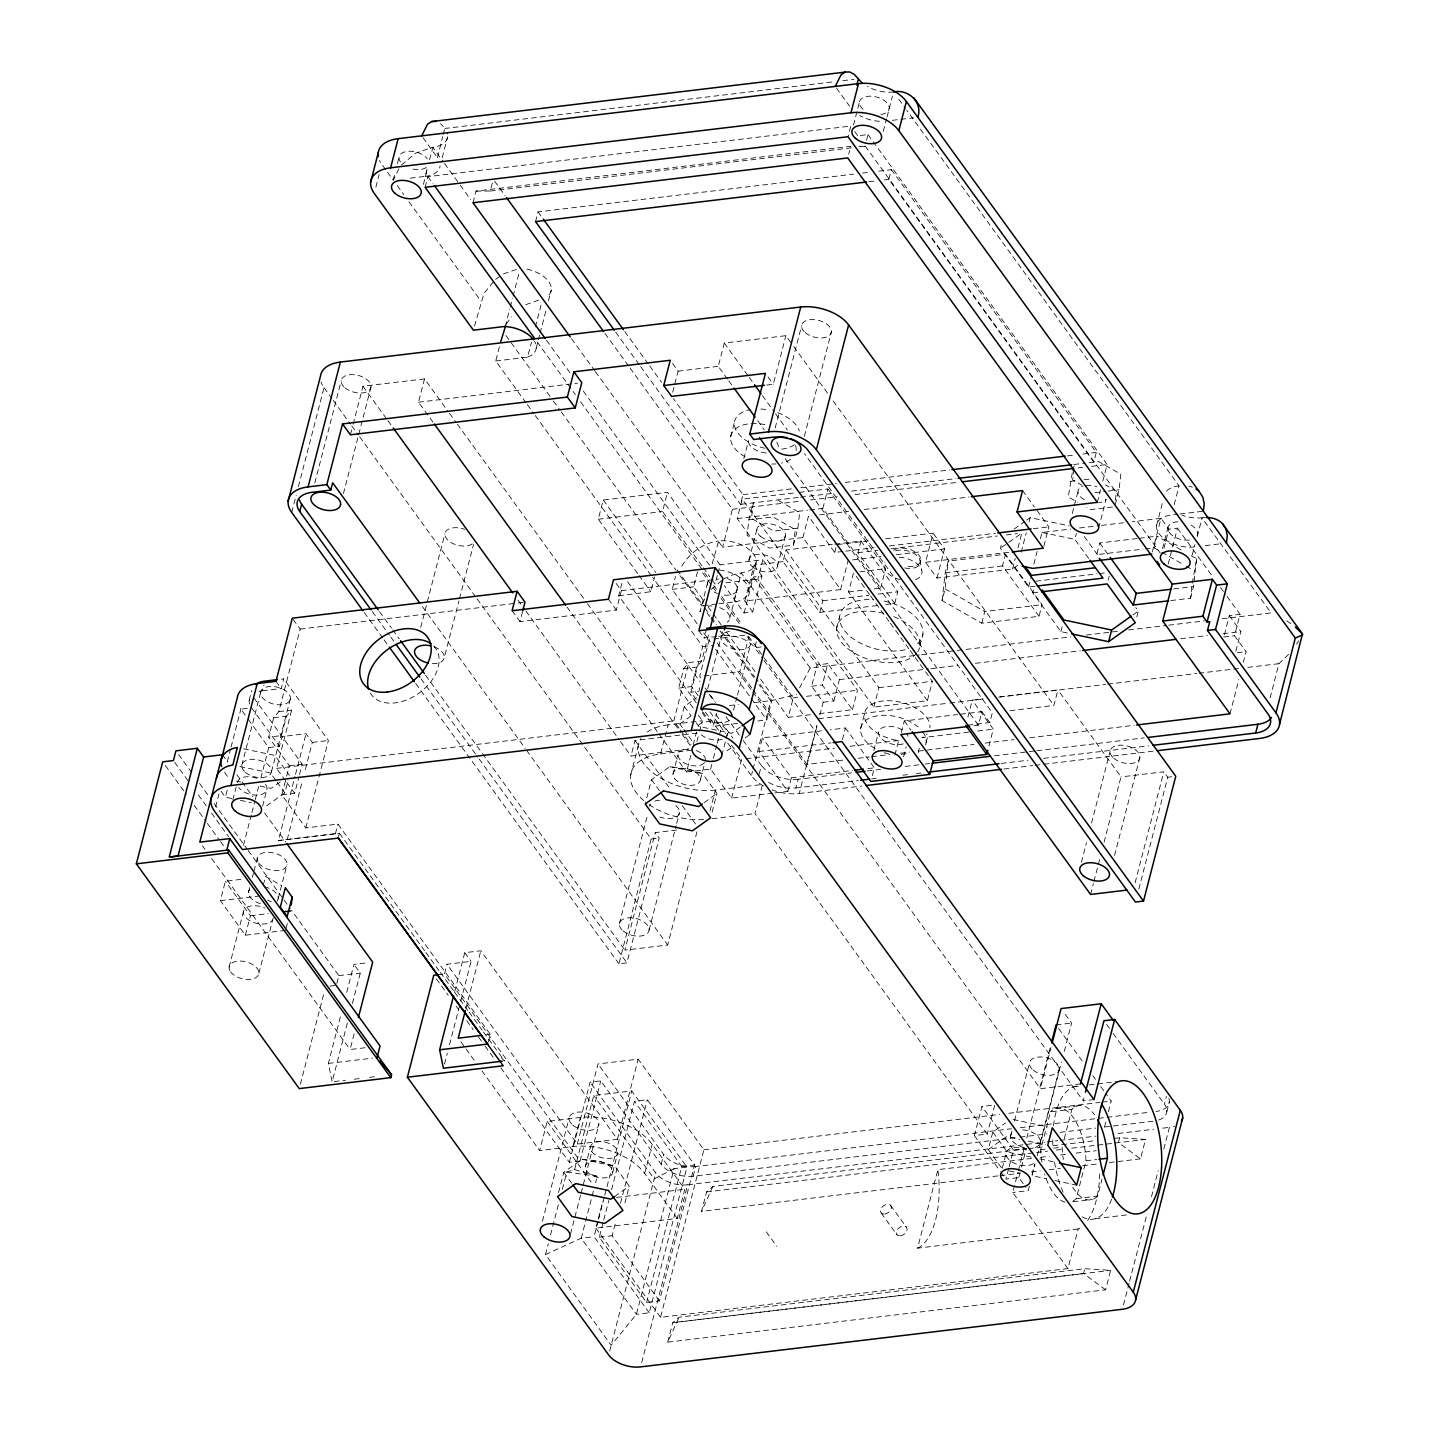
<?xml version="1.0" encoding="UTF-8"?>
<svg xmlns="http://www.w3.org/2000/svg" width="1439" height="1439" viewBox="0 0 1439 1439"><rect width="100%" height="100%" fill="white"/><g stroke="black" fill="none" stroke-linecap="round" stroke-linejoin="round"><path stroke-width="0.75" stroke-dasharray="5 3.75" d="M942.077 600.531L945.225 572.776L948.247 561.12L1005.519 554.267L1042.052 604.668L1039.03 616.324L981.758 623.177L942.077 600.531L945.099 588.875L948.247 561.12M1170.698 600.567L1190.521 598.21L1191.978 585.385M1192.211 583.263L1196.69 558.8L1189.136 554.483M1190.521 598.21L1193.543 586.554L1196.69 558.8M797.854 528.185L773.75 531.063L751.482 518.382L753.281 502.805L748.874 519.803L747.075 535.38L769.361 548.061L793.447 545.183L797.854 528.185L799.652 512.608L777.366 499.927M793.447 545.183L795.263 529.606L772.977 516.925L748.874 519.803M1072.271 472.891L1068.26 496.959L1077.541 502.247M1073.944 468.844L1072.667 479.96L1081.948 485.249M1115.405 500.106L1116.448 491.203L1105.296 484.853M1115.189 504.657L1119.038 489.782L1120.837 474.204L1098.551 461.523L1082.686 463.448M712.197 563.89L718.673 540.938A26.783 15.199 14.5 0 1 751.931 552.198A26.783 15.199 14.5 0 1 746.949 571.625L732.739 574.845L724.285 578.658M877.106 605.549L819.798 612.402L783.014 561.642L786.018 549.986L832.318 544.446M920.294 562.415L920.798 560.473M215.598 806.865L218.926 794.058M227.272 761.771L230.528 749.143M231.085 747.039L240.871 709.157A36.569 20.758 14.5 0 1 238.622 705.326M291.739 512.464L296.2 495.25M298.413 486.652L324.027 387.667A36.569 20.758 14.5 0 1 321.041 381.893M375.867 187.16L379.105 174.677M249.199 700.289L251.699 690.576M231.751 798.501L225.365 797.152L227.38 789.381M232.848 799.886L236.158 787.061M241.788 765.314L260.621 692.465M314.817 482.964L341.259 380.669M393.117 180.163L395.275 171.853M397.416 163.524L399.035 157.283M258.912 691.493A24.373 13.85 14.5 0 1 262.474 690.81L263.985 685M285.534 930.403L245.385 935.206L220.365 900.67L225.383 881.244L243.227 879.103M286.667 776.107L289.365 765.71L268.661 737.146L273.68 717.719L278.824 711.621L300.175 629.077L292.297 618.194M262.474 690.81L281.217 688.579L283.735 678.866L279.562 679.37M243.479 845.233L251.339 814.852M251.897 812.693L254.703 801.829M255.261 799.67L258.624 786.647M260.873 777.959L268.733 747.596L247.202 717.899M350.414 434.812L352.591 426.358M353.149 424.253L362.97 386.246L424.523 378.889L448.177 411.518M410.313 178.166L425.189 176.385L427.329 168.057M429.488 159.729L433.013 147.228A26.819 15.217 14.5 0 0 447.187 132.694M262.6 806.182L267.024 789.076M271.539 771.592L290.372 698.76M343.435 493.613L371.01 386.965M423.408 184.372L427.707 167.733M278.824 711.621L291.667 710.093L286.523 716.172L281.504 735.599L268.661 737.146M268.733 747.596L279.436 746.301L281.954 736.588L306.039 733.71L312.335 742.416L304.528 772.635M425.117 187.322L427.869 176.637L850.773 126.074L848.003 136.741M285.642 780.837L276.594 768.372L291.667 710.093M437.474 157.606L442.672 136.615M443.212 134.529L444.831 128.287L440.532 123.7M229.107 967.116L243.425 911.75M248.443 892.324L250.098 885.956M252.293 877.448L253.39 873.203M253.948 871.081L257.239 858.328M442.241 157.624L447.619 136.813M245.385 935.206L250.422 915.78L225.383 881.244M488.307 1042.106L490.321 1034.335L337.913 824.079L305.788 827.911L281.828 794.85L286.127 778.193M266.593 805.876L284.868 792.853L287.386 783.14M263.301 885.075L265.531 876.441L281.738 885.669M424.559 950.711L339.424 833.253L278.411 840.556L294.977 776.448M295.535 774.308L306.039 733.71M281.828 794.85L294.671 793.303L298.988 776.664M299.51 774.578L302.208 764.163L254.091 698.167M287.224 839.549L302.298 781.269M258.858 973.412L272.619 920.169M278.195 898.62L286.991 864.623M305.788 827.911L328.398 740.491L283.735 678.866M432.959 422.131L418.497 402.201L424.523 378.889M472.981 202.755L476.003 191.099L850.719 146.292L848.704 154.063M286.091 928.245L287.764 921.769M476.003 191.099L490.285 191.027L492.786 181.314M335.395 833.793L337.913 824.079M338.597 836.491L339.424 833.253L278.411 840.556M474.492 326.041L483.99 293.394L494.279 280.677M300.391 1084.251L323.955 993.126M420.728 627.332L444.939 533.743M526.044 402.812L495.736 360.991L500.035 344.335M505.269 326.401L509.73 309.133M510.287 306.975L512.518 298.341M513.075 296.182L519.209 272.439M336.852 983.395L338.849 975.624L291.559 910.365M535.542 221.606L538.042 211.893L853.579 174.155M347.321 1023.093L332.139 1081.84L328.344 1063.421L341.151 1013.883M346.727 992.352L353.958 964.364L368.528 962.619M352.393 1003.523L360.272 973.052L353.958 964.364M432.294 663.577A15.235 8.652 14.5 0 0 444.291 657.551L458.933 600.962M459.491 598.786L473.557 544.374M495.736 360.991L527.573 357.178L531.477 342.068M535.38 326.959L541.532 303.215M365.074 1047.736L350.091 1049.535L354.498 1032.483M536.225 348.166L539.571 335.215M540.129 333.057L546.28 309.313M548.511 300.679L551.299 289.887M616.108 583.407L621.36 590.656L616.342 610.082L519.983 621.612L522.771 610.82M500.88 1067.882L569.34 1162.316L580.043 1161.039L444.453 973.969L446.971 964.256L471.057 961.378L460.552 1001.976M454.706 991.543L464.743 952.69L480.806 950.765L617.457 1139.274L577.309 1144.077L446.971 964.256M444.525 1063.961L447.295 1053.276M449.508 1044.714L460.012 1004.116M465.912 1008.325L480.806 950.765M637.711 573.585L598.282 519.209L603.247 500.035L667.48 492.354L720.04 564.861L717.845 573.388M696.188 702.754L618.662 595.8L622.565 580.69M672.679 392.199L678.129 371.154L670.25 360.272M701.944 565.905L662.534 511.529L667.48 492.354M618.662 595.8L650.842 591.717L654.709 576.805M727.468 379.033L718.277 366.351L724.303 343.04L785.874 335.683L792.439 344.73M697.16 623.842L672.193 589.396L675.539 576.445M688.166 749.197L631.002 756.033L635.013 740.491L698.706 732.865M630.66 775.279L638.197 746.139M677.265 1218.419L644.672 1173.469A54.844 31.136 14.5 0 0 572.848 1146.595L539.661 1150.57L547.198 1121.431L580.385 1117.455A54.844 31.136 14.5 0 1 652.209 1144.329L684.802 1189.28L677.265 1218.419L595.89 1228.151L602.887 1201.079M730.67 436.862L734.43 422.293M702.808 599.523L693.598 586.842L697.519 571.733M646.777 797.89L651.489 779.686L669.747 766.663L687.644 768.93L702.484 773.588L716.928 793.519L711.172 815.787M643.791 800.606A54.844 31.136 14.5 0 1 660.555 753.964L668.092 724.842L702.358 720.741L699.66 731.138M693.148 708.042L678.704 688.112L683.723 668.685L688.867 662.588L701.71 661.059L708.707 634.005M542.467 1221.171L569.125 1118.067M619.364 923.802L647.514 814.996M707.538 582.903L700.002 612.025A15.235 8.652 14.5 0 1 700.757 609.884M679.046 728.116L673.794 720.867L688.867 662.588M743.801 458.861L748.514 440.64M783.014 561.642L754.108 565.095L744.808 601.034L840.628 589.576L802.926 537.556L722.63 547.162L732.415 509.28L629.94 367.898M717.288 575.51L715.075 584.036L711.136 578.604M558.548 1192.535L563.782 1172.299L582.04 1159.276L599.937 1161.543L614.777 1166.202L629.221 1186.15L623.986 1206.386M682.41 727.594L679.784 723.961L684.298 706.477L696.548 697.771M676.672 830.051L655.267 832.605L659.206 838.056L626.918 962.853L618.896 963.824L651.165 839.009L583.892 746.193M698.113 695.631L691.547 686.565L696.584 667.138L701.71 661.059M716.604 636.506L704.103 638.017L706.117 630.246M572.848 1146.595L580.385 1117.455M593.372 1191.222L581.23 1238.206L636.416 1314.329L649.259 1312.8L686.943 1167.101L674.1 1168.63L636.416 1314.329L611.161 1345.231L545.471 1254.592L548.295 1243.728M550.525 1235.04L558.962 1202.446M562.325 1189.423L566.822 1172.03L574.593 1169.565L597.239 1176.275L595.584 1182.678M569.34 1162.316L590.062 1082.182L600.765 1080.905L661.203 1164.295A24.373 13.85 14.5 0 0 693.13 1176.239L1017.841 1137.404M696.17 699.462L690.918 692.213L702.718 646.561L652.622 577.435M696.962 831.85L667.696 945.009L624.868 950.136L655.267 832.605M798.267 497.462L740.491 504.369L743.01 494.656L673.38 398.585M910.078 650.464L932.4 681.277L927.382 700.703L873.851 707.107L737.218 518.598L742.236 499.171L794.94 492.875M766.681 385.04L773.301 384.231L785.874 335.683M577.309 1144.077L598.03 1063.943L638.179 1059.14L703.869 1149.779L660.537 1317.333L1067.9 1268.604L1078.171 1228.96L1079.862 1228.169M673.038 774.002L678.057 754.576M709.229 639.474L699.678 676.384L701.782 679.298M574.593 1169.565L593.749 1095.511L631.757 1090.96L686.943 1167.101M699.858 687.752L698.94 691.26L690.918 692.213M580.043 1161.039L600.765 1080.905M693.22 744.844L696.53 732.019M707.7 688.831L720.993 637.405M775.171 427.923L801.631 325.628M853.489 125.121L859.407 102.223M772.725 793.177L731.642 798.087L710.614 769.092L686.529 771.97L690.918 755.025M585.331 1166.615L590.35 1147.189M718.691 636.272L722.846 635.768L723.853 631.883M696.98 741.553L699.12 733.224M718.816 603.786L733.674 602.006L741.229 572.866L810.211 668.038L919.323 654.997M570.546 1233.907L580.547 1195.251M581.104 1193.093L598.876 1124.363M649.115 930.098L676.132 825.626M676.69 823.45L679.514 812.567M729.753 618.32L737.272 589.181M748.982 560.077L756.878 529.48M737.793 723.385L713.258 726.317L716.604 713.366M748.532 591.753L756.069 562.595M700.397 779.776L704.876 762.508M744.125 612.942L753.424 577.003L761.986 575.978L752.687 611.917L744.125 612.942L724.357 585.673M866.512 140.392L868.005 134.564L859.083 135.644M819.223 713.654L852.446 709.679L757.849 579.162L762.868 559.735L720.04 564.861M710.614 769.092L712.845 760.458M713.42 758.299L716.766 745.348M717.324 743.19L720.669 730.239M617.457 1139.274L638.179 1059.14M751.698 687.968L739.826 671.581L748.82 636.847M649.259 1312.8L594.073 1236.659L598.012 1221.441M598.57 1219.265L604.2 1197.518M604.758 1195.341L606.449 1188.83M607.006 1186.653L631.757 1090.96M612.69 1172.407L617.727 1152.981M721.856 755.403L727.379 734.034M733.566 710.129L736.894 697.267M737.452 695.127L750.744 643.701M804.365 436.377L831.382 331.923M883.24 131.417L886.46 118.915M887.054 116.937L892.432 96.125M611.557 1189.765L634.437 1101.267L647.298 1099.72L694.587 1164.978L659.422 1300.964L646.579 1302.493L599.272 1237.234L603.175 1222.125M603.732 1219.966L608.769 1200.558M710.003 810.894L715.399 790.083L762.508 784.453L754.971 813.593L987.262 1134.076L974.401 1135.605L981.938 1106.465L994.799 1104.936L987.262 1134.076M756.284 641.884L754.773 647.712L762.688 658.63M777.528 566.103L785.442 535.506M659.422 1300.964L612.115 1235.705L616.036 1220.596M620.497 1203.328L647.298 1099.72M891.353 169.64L1096.32 452.404L1093.802 462.117L888.834 179.353L891.353 169.64L878.024 171.241M731.642 798.087L741.697 759.252L731.174 744.736M802.926 537.556L808.448 516.187L834.728 552.45L843.488 551.389M644.672 1173.469L652.209 1144.329M763.551 785.964A36.569 20.758 14.5 0 1 751.356 775.603L752.453 771.322M753.011 769.181L770.692 700.811L759.001 684.676M757.867 720.975L766.789 719.914L771.808 700.487L756.051 678.74M774.884 792.925L787.853 791.378L758.947 751.5L762.454 737.901L821.417 730.85M874.246 588.875L880.668 588.119L822.856 508.363L827.893 488.936L797.134 492.606M609.668 1351.059L655.752 1172.857L590.062 1082.182M759.126 774.272L761.393 765.53L743.082 740.276M661.203 1164.295L663.721 1154.582L598.03 1063.943M810.355 714.697L788.212 717.359L793.231 697.933L764.325 658.055M834.728 552.45L836.725 544.679L869.588 540.74M819.798 612.402L822.802 600.747L786.018 549.986M646.579 1302.493L681.744 1166.507L634.437 1101.267M819.852 715.093L823.18 702.232L811.614 686.277L817.136 664.908L753.424 577.003M787.853 791.378L791.36 777.779L762.454 737.901M840.628 589.576L848.165 560.437M641.704 1362.553L687.68 1184.783L1024.442 1144.653M693.13 1176.239L695.649 1166.525L1011.455 1128.752M836.635 628.106L839.657 616.45M823.18 702.232L833.883 700.955L822.317 685L827.839 663.631L817.136 664.908M768.57 782.384A27.341 15.523 14.5 0 0 788.644 788.212L795.821 787.996L798.087 779.272L851.654 772.851M885.92 604.488L894.734 603.445L857.95 552.684L860.972 541.028L834.512 544.194M927.382 700.703L848.56 591.951L853.579 572.524M771.916 789.849A36.569 20.758 14.5 0 0 799.239 793.501L816.92 725.13M842.714 760.134L807.099 764.397L817.082 725.814M667.732 1342.155L672.75 1322.729L679.046 1317.207L1084.808 1268.694L1110.638 1270.367L1105.602 1289.794L667.732 1342.155L679.046 1317.207M997.911 1175.897L701.548 1211.35L706.585 1191.924L712.881 1186.402L1026.331 1148.916M833.883 700.955L839.405 679.586L827.839 663.631M712.881 1186.402L701.548 1211.35M880.668 588.119L885.687 568.693L827.893 488.936M842.427 739.628L845.43 727.972L830.159 729.807M852.446 709.679L857.464 690.252L762.868 559.735M860.684 728.602L864.443 714.032A33.511 19.031 14.5 0 1 899.375 701.926A33.511 19.031 14.5 0 1 929.9 727.882M894.734 603.445L897.756 591.789L860.972 541.028M873.851 707.107L878.869 687.68L742.236 499.171M873.815 750.582L878.527 732.379M1017.859 565.239L1012.516 569.035L936.987 578.064L925.547 562.289L933.084 533.149L884.913 538.906M872.322 775.621L874.336 767.85L845.43 727.972M936.987 578.064L944.524 548.925L933.084 533.149M919.935 645.733L922.957 634.077M894.878 755.043L898.656 740.473L894.968 739.988A33.511 19.031 14.5 0 1 864.443 714.032M901.3 732.595L904.322 720.939L957.547 714.571M903.566 756.878L906.192 746.769M919.287 748.1L918.208 752.255L920.636 751.032M926.122 742.452L928.281 734.124M1035.127 586.249L1028.561 587.04L1000.447 548.241L1001.958 542.413M981.758 623.177L984.762 611.521L1042.052 604.668M1039.03 616.324L1002.497 565.923L1005.519 554.267M967.907 717L972.26 700.163L983.251 698.85M1012.516 569.035L1015.25 558.458M1017.985 547.881L1021.816 533.096L1000.447 548.241M1021.204 552.252L1026.241 532.79M1029.047 521.961L1030.162 517.644L1069.195 525.865M973.987 725.778L978.43 725.256L981.938 711.657L959.759 714.302M967.925 725.148L989.816 722.522L992.334 712.809L804.455 453.609M1033.85 564.142L1037.141 551.461M1040.415 538.78L1042.052 532.448L1070.688 529.048M1028.561 587.04L1031.583 575.384M988.935 745.996L993.288 729.159L972.26 700.163M1043.869 546.065L1048.851 526.836L1035.702 508.704M1067.396 632.998L1060.885 631.631L1032.77 592.832L1034.281 587.004M1072.81 470.769L1074.465 464.401M1072.271 513.507L1073.854 507.391M1074.375 505.341L1078.063 491.059M1088.657 558.386L1074.861 539.355L1076.372 533.527M1060.885 631.631L1062.396 625.803M1097.345 502.355L1100.601 489.728M1102.778 481.31L1107.131 464.473L873.257 141.813M1009.926 710.704L1053.888 705.452L1057.917 689.911L998.612 696.998M1078.171 1228.96L917.578 1248.171L937.886 1169.637L1031.565 1158.431M1137.188 538.528L1099.738 543.007L1096.716 554.663L1142.98 549.122M1108.192 580.061L1109.199 576.176M1001.418 1167.695L988.287 1149.581L992.802 1132.097L1005.591 1122.978M1156.596 525.451L1163.054 500.466M1152.297 552.036L1161.021 518.328L1132.385 521.727M1145.192 548.871L1154.006 547.809L1157.01 536.153L1181.581 550.166M1136.81 616.899L1138.321 611.071L1135.749 607.546M1002.264 1168.306L1006.131 1153.359M1010.646 1135.875L1012.319 1129.435M1014.531 1120.873L1029.497 1063.025M1081.426 862.231L1086.481 842.642M1091.553 823.054L1110.117 751.23M1162.514 548.655L1167.892 527.843M1174.188 504.621L1179.045 485.878L906.678 110.119M1163.989 548.169L1168.9 529.192L1161.021 518.328M1008.631 1168.702L1005.933 1179.117L1018.794 1177.57L1025.881 1187.355M1009.171 1166.615L1013.47 1149.977L981.938 1106.465M1168.198 563.998L1177.462 528.167L1168.9 529.192M1067.9 1268.604L1012.732 1192.481L1017.787 1172.893M1018.344 1170.716L1024.55 1146.793M1026.798 1138.087L1050.434 1046.693M1080.491 1083.909L1040.343 1088.711L1050.992 1047.556M1090.582 894.446L1093.406 883.564M1093.964 881.388L1100.151 857.446M1104.091 842.211L1120.981 776.916L1057.917 689.911M1018.794 1177.57L1020.935 1169.241M1021.474 1167.173L1026.331 1148.43L1013.47 1149.977M1032.015 1174.602L1034.767 1163.917M1040.397 1142.152L1059.248 1069.303M1114.541 855.468L1139.868 757.526M1192.265 554.932L1194.964 544.536M1197.284 536.459L1202.123 517.734A36.047 24.445 -35.9 0 1 1206.224 517.482M1029.371 1186.276L1028.255 1190.629L1012.732 1192.481M1032.195 1175.393L1035.001 1164.511M1037.249 1155.805L1061.442 1062.252M1064.266 1051.369L1071.587 1023.075L1063.691 1012.193M1041.926 1162.046A47.541 22.161 83.2 0 1 1040.703 1149.707L1050.506 1111.825L1071.911 1109.271A47.541 22.161 83.2 0 1 1094.557 1114.811M1064.302 1138.735L1071.911 1109.271M1135.101 882.791L1163.809 771.808L1120.981 776.916M1093.946 1099.594L1083.243 1100.871L1084.916 1094.377M1138.807 889.14L1167.749 777.24L1163.809 771.808M1072.757 1201.259A47.541 22.161 83.2 0 0 1076.21 1198.687L1085.995 1160.805A47.541 22.161 83.2 0 0 1050.506 1111.825M1224.355 634.851L1229.32 615.622L1240.04 614.345L1234.5 635.714L1246.066 651.669L1243.296 662.39M1104.576 1126.827L1106.249 1120.387M1108.462 1111.789L1111.232 1101.069L1105.979 1093.82M1229.32 615.622L1240.886 631.577L1235.364 652.946L1246.066 651.669M1076.21 1198.687L1097.615 1196.115L1101.968 1179.278M1105.602 1289.794L1083.549 1273.551L1084.808 1268.694M1119.704 1137.745L1118.445 1142.602L1140.515 1158.845L1145.534 1139.418L1119.704 1137.745L1113.031 1138.555M1229.985 713.834L1238.871 679.532M1158.683 1120.028A24.373 13.85 14.5 0 0 1164.403 1104.127L1166.399 1096.356M1270.115 697.861L1278.947 663.667L1288.66 654.331M1166.777 1111.717L1169.295 1102.004M1123.481 1304.939L1129.075 1283.282M1129.633 1281.124L1147.009 1213.994M1151.488 1196.672L1158.197 1170.68M1163.809 1149.024L1169.403 1127.367A24.373 13.85 14.5 0 0 1174.584 1126.215M716.694 604.038L701.836 605.819L704.876 598.12M799.544 687.914L810.211 668.038M1296.629 644.186L1298.59 640.769M398.873 168.813L393.333 180.181L386.929 171.349M506.294 324.171L511.295 316.76M681.78 566.264C689.353 552.99 702.952 543.33 718.115 540.974M401.373 165.107L415.781 153.056L432.725 147.246L443.176 161.672M711.19 589.396L722.72 579.737M280.245 781.881L271.126 788.392L258.103 785.64M679.784 723.961L692.573 714.859M740.33 727.037L731.48 733.35L698.76 726.425L696.134 722.792M726.965 750.834L732.451 746.913M745.24 737.811L749.971 734.43M704.139 802.638L716.928 793.519M614.615 1196.564L629.221 1186.15M988.287 1149.581L1006.545 1136.558L1019.639 1139.328M1014.153 529.012L1024.82 521.44M1026.601 520.163L1030.162 517.644M1132.979 614.867L1138.321 611.071M495.61 279.346L500.286 276.09M674.1 1168.63L654.187 1178.901L593.749 1095.511M527.573 357.178L531.836 355.037A26.819 15.217 14.5 0 0 534.517 341.205M917.578 1248.171L919.269 1247.361A76.177 35.507 83.2 0 0 938.372 1173.451L937.886 1169.637M545.471 1254.592L581.23 1238.206L594.073 1236.659M503.398 273.932L520.324 268.122M525.703 304.708L540.524 299.384M770.692 700.811L796.522 694.425M1194.586 546.874L1194.334 546.928A26.819 15.217 14.5 0 1 1159.222 533.797A26.819 15.217 14.5 0 1 1171.202 515.036L1177.875 514.263M831.724 82.023L445.011 128.467M842.84 80.692L853.957 79.361M892.342 120.336L898.709 119.581M900.832 119.329L913.585 117.8M490.285 191.027L851.618 147.821M860.54 146.76L865.001 146.22L858.885 146.256M862.465 173.094L869.12 172.302M868.832 181.746L875.506 180.954M884.391 179.893L888.834 179.353M418.497 402.201L577.363 383.206M678.129 371.154L718.277 366.351M743.01 494.656L791.9 488.81M800.786 487.749L836.329 483.504M845.215 482.443L949.65 469.941M1067.432 455.875L1074.088 455.066M1082.973 454.005L1096.32 452.404M598.282 519.209L662.534 511.529M800.498 497.192L833.829 493.217M851.6 491.095L956.036 478.593M1073.8 464.509L1080.491 463.682M732.415 509.28L799.329 501.276M810.481 499.945L837.246 496.743M855.09 494.602L957.69 482.335M1078.135 467.945L1082.596 467.405M1091.517 466.344L1107.131 464.473M737.218 518.598L807.495 510.197M809.689 509.928L822.856 508.363M1070.058 481.399L1078.099 480.446M1084.125 479.727L1092.147 478.755M819.6 514.856L848.596 511.385M864.209 509.514L969.041 496.995M1094.935 492.66L1105.889 491.347M1108.084 491.095L1119.038 489.782M1112.455 507.032L1090.546 509.658L1086.841 507.535M845.664 551.137L874.139 547.737M889.464 545.903L995.518 533.221M1033.292 528.689L1048.851 526.836M857.95 552.684L877.88 550.292M891.173 548.709L997.443 536.01M1006.311 534.948L1017.373 533.617M1179.998 514.011L1203.346 511.223M1079.502 527.987L1099.342 525.649L1106.105 499.153A14.624 8.31 14.5 0 1 1098.659 502.787M1101.537 525.379L1123.571 522.771M852.536 559.915L881.01 556.515M896.335 554.681L944.524 548.925M300.175 629.077L516.097 603.247M518.328 602.977L525.001 602.186M621.36 590.656L718.637 579.036M672.193 589.396L693.598 586.842M925.547 562.289L1009.98 552.198M860 571.751L885.687 568.693M1139.382 538.258L1157.01 536.153M945.225 572.776L1002.497 565.923M1205.198 545.615L1222.197 543.582M848.56 591.951L865.684 589.9M822.802 600.747L869.102 595.206M877.916 594.145L897.756 591.789M1035.792 581.176L1097.058 573.855M1099.252 573.603L1105.818 572.812M1032.77 592.832L1039.336 592.059M713.69 638.952L744.916 635.211M1173.702 588.911L1193.543 586.554M702.718 646.561L713.438 645.284M247.292 708.384L240.871 709.157L245.943 716.154M761.195 646.938L754.773 647.712A24.373 13.85 14.5 0 0 722.846 635.768M273.68 717.719L286.523 716.172M683.723 668.685L696.584 667.138M704.139 675.862L739.826 671.581M921.554 654.727L954.938 650.734M957.169 650.464L963.842 649.673M966.073 649.403L1070.724 636.883M1086.319 635.031L1119.722 631.037M1128.626 629.958L1166.471 625.443M1168.702 625.174L1204.335 620.911M1222.143 618.788L1271.123 612.924L1201.871 517.788A26.819 15.217 14.5 0 1 1181.833 515.108M678.704 688.112L691.547 686.565M312.335 742.416L328.398 740.491M839.405 679.586L928.623 668.919M930.853 668.649L957.619 665.448M975.462 663.307L1080.293 650.788M1180.664 638.772L1207.429 635.57M1223.042 633.718L1240.886 631.577M811.614 686.277L822.317 685M1223.798 636.991L1234.5 635.714M729.429 705.56L738.351 704.48M753.964 702.628L771.808 700.487M793.231 697.933L797.656 697.393M806.524 696.332L857.464 690.252M878.869 687.68L932.4 681.277M289.365 765.71L302.208 764.163M276.594 768.372L673.794 720.867M818.575 718.709L947.582 703.293M949.794 703.023L983.161 699.03M998.72 697.178L1105.476 684.406M1107.706 684.137L1196.654 673.506M1198.885 673.236L1238.925 668.451M1247.811 667.39L1278.947 663.667M660.555 753.964L692.681 750.133M758.947 751.5L831.005 742.884M746.104 758.713L834.548 748.136M850.017 746.283L898.656 740.473M968.771 732.091L921.967 737.685L924.414 736.462A33.511 19.031 14.5 0 0 927.166 733.962M977.693 731.03L993.288 729.159M858.292 758.281L869.426 756.95M871.638 756.68L889.446 754.558M900.58 753.227L909.484 752.147M918.388 751.086L974.023 744.431M985.157 743.1L1014.099 739.646M1029.676 737.775L1134.292 725.274M901.246 754.288L909.718 753.263M791.36 777.779L852.5 770.459M867.789 768.642L874.336 767.85M867.285 770.98L880.686 769.379M905.239 766.447L923.101 764.307M925.331 764.055L929.792 763.515M994.529 755.781L1034.695 750.96M1036.943 750.708L1144.077 737.883M795.821 787.996L858.328 780.532M871.728 778.931L876.189 778.391M902.973 775.189L907.433 774.668M916.373 773.588L920.834 773.049M1001.184 763.443L1027.986 760.242M1043.599 758.371L1148.52 745.834M799.239 793.501L861.511 786.054M1003.846 769.038L1032.752 765.584M1034.983 765.314L1041.656 764.523M1043.887 764.253L1155.085 750.96M712.143 818.719L754.971 813.593M651.165 839.009L659.206 838.056M1167.749 777.24L1171.76 776.754M220.365 900.67L260.513 895.867M250.422 915.78L268.266 913.639M338.849 975.624L360.272 973.052M329.927 986.093L336.348 985.337M438.032 974.743L444.453 973.969M486.04 1034.857L490.321 1034.335M328.344 1063.421L372.629 1058.133M334.334 1081.57L345.342 1080.257M354.138 1079.214L360.739 1078.423M369.553 1077.361L376.155 1076.57M1056.064 1024.928L1071.587 1023.075M1074.088 1086.715L1078.387 1086.211M1089.089 1084.934L1116.916 1081.606M703.869 1149.779L999.943 1114.38M1008.847 1113.3L1100.116 1102.4M1102.328 1102.13L1111.232 1101.069M1055.794 1108.48L1077.199 1105.907M681.744 1166.507L694.587 1164.978M1020.341 1127.69L1104.864 1117.581M1107.077 1117.312L1149.329 1112.257M1020.053 1137.134L1046.747 1133.95M1060.093 1132.349L1095.673 1128.104M1104.576 1127.025L1153.502 1121.179M1026.673 1144.383L1044.516 1142.26M1046.747 1141.99L1057.899 1140.659M1060.129 1140.39L1095.799 1136.144M1118.103 1133.482L1153.79 1129.237M1162.712 1128.158L1169.403 1127.367M616.629 1197.428L684.802 1189.28M1028.561 1148.646L1044.12 1146.793M1053.006 1145.732L1095.259 1140.677M1040.703 1149.707L1044.984 1149.185M1053.546 1148.178L1062.126 1147.153A47.541 22.161 83.2 0 0 1063.349 1159.492M706.585 1191.924L1047.502 1151.146M1056.208 1150.049L1063.097 1149.275M1071.767 1148.196L1145.534 1139.418M1040.487 1157.37L1049.409 1156.29M1060.561 1154.959L1067.252 1154.168M1076.174 1153.089L1096.248 1150.696M1085.995 1160.805L1096.716 1159.528M1000.141 1175.645L1020.197 1173.235L1004.908 1169.979M1031.331 1171.904L1040.235 1170.842M1049.157 1169.781L1060.291 1168.45M1082.578 1165.77L1098.173 1163.917M1109.307 1162.586L1140.515 1158.845M599.272 1237.234L612.115 1235.705M1073.062 1201.781L1092.327 1199.478M1095.439 1218.671L1127.546 1214.822M677.787 1322.063L1083.549 1273.551M672.75 1322.729L1110.638 1270.367M725.778 582.813L757.849 579.162M425.189 176.385L425.476 176.367A26.819 15.217 14.5 0 0 440.1 165.953M798.087 779.272L790.91 779.47A27.341 15.523 14.5 0 1 765.584 769.991L761.393 765.53M1179.045 485.878L1178.757 485.878A26.819 15.217 14.5 0 0 1165.482 492.552M566.822 1172.03L597.239 1176.275M1042.052 532.448L1074.861 539.355M669.747 766.663L702.484 773.588M243.623 748.82L274.939 755.439L289.383 775.369M239.863 766.465L270.406 772.923L275.676 780.172M236.41 781.053L240.745 781.971M240.421 800.336L251.321 802.656M1013.236 1119.524L1047.952 1126.881M1028.363 1141.163L1045.649 1144.832M1031.169 1157.082L1007.246 1152.027L992.802 1132.097M1039.875 1158.935L1055.093 1162.154M1035.45 1176.436L1046.297 1178.721M1054.985 1180.556L1076.678 1185.16M582.04 1159.276L614.777 1166.202M1154.006 547.809L1159.672 551.047M1161.561 552.126L1184.225 565.059M1186.114 566.139L1193.668 570.456M945.099 588.875L984.762 611.521M267.708 899.969L271.305 902.019M1286.718 620.875L1293.841 625.659M501.42 1057.863L504.441 1060.921L497.894 1051.891M898.781 99.219L905.365 108.303M1177.462 528.167L1212.663 576.643M1220.488 587.418L1225.704 594.595M1226.999 596.394L1240.04 614.345M836.527 88.193L849.568 106.162M868.005 134.564L871.944 140.015M854.73 131.525L858.669 136.975M865.253 146.059L1160.302 553.098M1099.738 543.007L1108.857 555.598M1084.269 536.513L1098.317 555.904M1022.571 490.591L1034.389 506.906M793.752 346.547L827.911 393.674M833.163 400.923L1053.888 705.452M768.048 376.982L773.301 384.231M724.303 343.04L747.956 375.669M749.269 377.468L753.209 382.918M762.4 395.599L774.236 411.914M775.549 413.73L787.367 430.045M981.938 711.657L989.816 722.522M728.782 380.849L732.721 386.282M757.687 420.728L764.253 429.793M785.28 458.789L978.43 725.256M856.205 576.158L860.144 581.59M861.457 583.407L869.336 594.271M870.649 596.088L874.606 601.52M875.919 603.337L889.05 621.468M890.363 623.285L894.303 628.717M895.616 630.534L908.764 648.665A42.666 24.229 14.5 0 1 843.83 629.742A42.666 24.229 14.5 0 1 873.239 599.595M538.042 211.893L541.981 217.325M624.76 331.528L648.413 364.157M649.726 365.956L661.544 382.27M904.322 720.939L910.887 730.005M615.676 332.175L639.33 364.804M640.643 366.621L740.491 504.369M1106.591 1024.37L1111.843 1031.619M1113.156 1033.418L1164.403 1104.127M494.602 181.188L505.125 195.686M604.974 333.452L628.627 366.082M754.108 565.095L761.986 575.978M444.489 163.47L458.879 183.329M460.174 185.127L470.643 199.553M571.535 338.705L595.17 371.334M595.404 371.694L722.63 547.162M1058.69 1028.561L1082.326 1061.191M1092.849 1075.688L1095.475 1079.304M1100.727 1086.571L1104.666 1092.003M744.808 601.034L752.687 611.917M427.869 176.637L433.139 183.904M546.46 340.252L570.186 372.971M583.371 391.156L709.859 565.671M703.257 567.721L709.823 576.787M537.161 341.888L575.384 394.628M580.654 401.913L703.239 571.031M704.552 572.848L708.51 578.298M713.78 585.583L716.424 589.217M721.694 596.483L741.463 623.771M702.574 572.848L711.765 585.547M713.078 587.364L715.705 590.979M720.957 598.228L739.358 623.609M748.55 636.29L763.012 656.238M764.001 660.447L1083.243 1100.871M708.06 606.79L711.999 612.223M713.312 614.039L721.191 624.904M726.461 632.153L755.349 672.031M760.619 679.28L788.212 717.359M677.211 569.97L703.491 606.233M704.804 608.049L710.057 615.298M711.37 617.115L716.64 624.364M721.892 631.613L754.738 676.924M385.634 169.568L381.803 164.262A36.569 20.758 14.5 0 1 379.536 160.431M397.254 185.595L403.801 194.625M409.036 201.838L480.95 301.057M505.898 335.485L509.856 340.953M511.187 342.77L552.072 399.197M553.403 401.013L560.005 410.115M561.318 411.95L676.096 570.312M680.017 575.726L701.836 605.819M707.035 612.978L709.625 616.558M710.92 618.356L714.823 623.735M720.022 630.912L753.802 677.499M753.011 689.785L807.099 764.397M717.162 642.837L751.464 690.162M752.777 691.979L1040.343 1088.711M703.725 632.908L710.29 641.974M715.543 649.223L749.719 696.35M751.032 698.167L766.789 719.914M698.85 630.75L704.103 638.017M603.247 500.035L655.806 572.542M527.376 404.647L533.959 413.73M535.272 415.547L651.309 575.618M639.024 575.402L650.842 591.717M705.128 687.932L709.067 693.346M710.362 695.145L715.597 702.358M726.065 716.802L741.769 738.459M627.62 581.824L699.894 681.51M709.085 694.21L714.338 701.459M715.956 714.715L732.955 738.189M709.949 711.945L725.706 733.71M705.38 712.161L718.511 730.275M727.702 742.974L751.356 775.603M702.754 711.819L713.258 726.317M698.419 715.291L702.358 720.741M608.445 599.218L616.342 610.082M684.298 706.477L690.882 715.543M683.723 729.411L692.932 742.092M680.359 729.933L690.882 744.431M974.401 1135.605L999.368 1170.051M1000.681 1171.868L1004.62 1177.3M449.49 413.317L456.073 422.382M457.386 424.199L586.141 601.844M587.454 603.643L680.737 732.343M682.05 734.16L692.555 748.658M566.966 607.024L657.623 732.091M658.936 733.908L686.529 771.97M635.013 740.491L670.502 789.417M682.32 805.732L696.764 825.68M651.489 779.686L659.368 790.551M362.97 386.246L386.623 418.875M387.936 420.692L391.876 426.124M518.004 600.135L524.569 609.201M525.883 611.017L619.184 739.718M620.497 741.517L631.002 756.033M512.086 610.73L519.983 621.612M324.027 387.667L331.941 398.585M333.254 400.402L350.397 424.055M351.728 425.872L358.311 434.974M359.642 436.808L475.715 596.951M477.046 598.768L582.579 744.377M890.561 1205.306L906.336 1227.053M881.208 1213.077L896.983 1234.842M422.347 606.538L525.235 748.478M526.548 750.295L667.696 945.009M379.482 611.611L391.354 627.998M392.685 629.814L399.269 638.916M425.656 675.305L481.076 751.752M482.389 753.568L624.868 950.136M372.323 611.611L389.465 635.265M390.796 637.081L394.754 642.549M421.141 678.956L477.856 757.202M479.169 759.019L626.918 962.853M364.301 612.564L382.756 638.053M384.087 639.869L388.044 645.338M415.745 683.543L618.896 963.824M766.285 1231.838L776.79 1246.336M275.964 681.331L281.217 688.579M464.743 952.69L471.057 961.378M251.573 707.88L279.436 746.301M425.872 952.51L438.967 970.588M440.28 972.386L453.375 990.464M454.688 992.262L458.609 997.695M459.922 999.493L467.783 1010.34M469.096 1012.139L473.017 1017.571M474.33 1019.37L482.191 1030.216M483.486 1032.015L487.425 1037.447M488.738 1039.246L496.599 1050.092M547.198 1121.431L591.663 1182.768M436.377 978.898L448.231 995.23M456.127 1006.131L458.753 1009.764M466.668 1020.665L473.233 1029.748M478.503 1037.015L483.774 1044.264M485.087 1046.081L494.297 1058.798M286.919 782.618L294.671 793.303M563.782 1172.299L571.661 1183.182M276.99 781.989L284.868 792.853M460.822 1041.8L464.779 1047.25M466.092 1049.049L475.284 1061.748M481.849 1070.814L539.661 1150.57M595.89 1228.151L660.537 1317.333M222.397 754.756L227.668 762.022M236.895 774.758L240.853 780.208M242.166 782.025L252.706 796.576M264.578 812.963L285.677 842.067M224.538 772.293L228.819 778.193M221.102 791.252L225.365 797.152M178.562 754.468L191.693 772.599M199.589 783.482L208.781 796.163M214.033 803.412L246.878 848.722M248.192 850.539L290.246 908.549M174.731 762.382L189.193 782.312M198.384 794.994L206.263 805.876M211.533 813.125L228.603 836.689M165.341 765.458L186.368 794.472M194.247 805.336L206.083 821.651M207.396 823.468L219.214 839.782M220.527 841.599L224.466 847.031M202.413 845.808L205.058 849.442M211.641 858.543L350.091 1049.535M422.994 137.658L437.294 157.427M920.061 560.059L921.644 570.006M893.511 91.97A26.819 15.217 14.5 0 1 867.339 86.43M879.499 121.29A26.819 15.217 14.5 0 1 859.803 115.57M863.058 109.256A15.235 8.652 14.5 0 1 865.487 96.719A15.235 8.652 14.5 0 1 887.036 102.978A15.235 8.652 14.5 0 1 880.848 114.436M426.286 167.464A15.235 8.652 14.5 0 1 412.903 169.065M400.528 162.013A15.235 8.652 14.5 0 1 407.345 151.365A15.235 8.652 14.5 0 1 427.293 158.83M526.89 269.129A26.819 15.217 14.5 0 1 546.91 296.758M916.823 653.036A42.666 24.229 14.5 0 1 865.145 658.163A42.666 24.229 14.5 0 1 837.804 623.95A42.666 24.229 14.5 0 1 885.435 613.751M893.817 616.612A42.666 24.229 14.5 0 1 917.794 651.687M719.32 570.078A26.783 15.199 14.5 0 1 747.578 586.051A26.783 15.199 14.5 0 1 733.674 602.006M1189.351 540.039A15.235 8.652 14.5 0 1 1168.648 531.387A15.235 8.652 14.5 0 1 1179.89 521.817M1191.078 525.055A15.235 8.652 14.5 0 1 1196.888 536.261M1188.866 486.202A36.029 24.445 -35.9 0 1 1192.355 487.209M899.231 557.235A19.498 11.062 14.5 0 1 920.043 566.93A19.498 11.062 14.5 0 1 915.474 579.647M899.987 579.647A19.498 11.062 14.5 0 1 884.859 562.217M727.217 578.496A15.235 8.652 14.5 0 1 737.02 590.296A15.235 8.652 14.5 0 1 721.407 594.685M717.593 593.587A15.235 8.652 14.5 0 1 714.104 591.969M707.772 585.241A15.235 8.652 14.5 0 1 708.294 580.762M1084.376 499.765A14.624 8.31 14.5 0 1 1082.937 486.076M1086.049 485.393A14.624 8.31 14.5 0 1 1096.968 486.85M895.616 550.921A15.235 8.652 14.5 0 1 919.557 558.854A15.235 8.652 14.5 0 1 904.429 567.901M893.547 550.274A15.235 8.652 14.5 0 1 919.305 555.724A15.235 8.652 14.5 0 1 904.933 565.977M884.104 601.052A42.666 24.229 14.5 0 1 915.959 644.996M719.698 607.636A15.235 8.652 14.5 0 1 727.253 622.224M708.312 606.107A15.235 8.652 14.5 0 1 711.999 605.999M889.068 754.054A33.511 19.031 14.5 0 1 882.809 752.111M875.128 748.55A33.511 19.031 14.5 0 1 868.778 718.457A33.511 19.031 14.5 0 1 918.1 726.965M922.849 732.001A33.511 19.031 14.5 0 1 924.45 747.129M794.4 444.723A33.511 19.031 14.5 0 1 781.611 449.166M764.954 448.248A33.511 19.031 14.5 0 1 735.203 428.12A33.511 19.031 14.5 0 1 750.816 409.557M760.817 409.054A33.511 19.031 14.5 0 1 769.361 410.187M777.762 412.633A33.511 19.031 14.5 0 1 799.329 430.981M790.623 459.293A33.511 19.031 14.5 0 1 781.557 463.088M775.891 463.916A33.511 19.031 14.5 0 1 771.808 464.024M745.114 456.811A33.511 19.031 14.5 0 1 732.343 432.186A33.511 19.031 14.5 0 1 765.584 424.757M795.569 445.55A33.511 19.031 14.5 0 1 796.109 450.713M766.268 452.961A15.235 8.652 14.5 0 1 749.269 438.517M776.772 442.187A15.235 8.652 14.5 0 1 778.265 446.935M903.224 743.855A15.235 8.652 14.5 0 1 882.179 739.412A15.235 8.652 14.5 0 1 883.6 727.181A15.235 8.652 14.5 0 1 904.627 731.624M906.786 733.926A15.235 8.652 14.5 0 1 908.027 736.318M472.19 543.924A15.235 8.652 14.5 0 1 452.619 543.384A15.235 8.652 14.5 0 1 446.18 530.973A15.235 8.652 14.5 0 1 464.635 529.336M434.236 646.866A15.235 8.652 14.5 0 1 444.291 657.551M675.862 805.534A15.235 8.652 14.5 0 1 677.014 816.471A15.235 8.652 14.5 0 1 659.817 816.974M649.762 806.29A15.235 8.652 14.5 0 1 650.518 804.149M654.817 801.091A15.235 8.652 14.5 0 1 661.76 800.264M747.093 636.668A15.235 8.652 14.5 0 1 749.233 646.777A15.235 8.652 14.5 0 1 734.861 649.205L731.048 648.09A15.235 8.652 14.5 0 1 721.766 635.283L723.493 633.502A15.235 8.652 14.5 0 1 732.991 631.379M729.411 720.453A15.235 8.652 14.5 0 1 714.104 721.569A15.235 8.652 14.5 0 1 702.412 712.611M715.399 790.083A54.844 31.136 14.5 0 1 656.292 775.261A54.844 31.136 14.5 0 1 640.949 738.459M647.172 732.091A54.844 31.136 14.5 0 1 668.092 724.842M703.581 819.6A54.844 31.136 14.5 0 1 645.356 801.901M722.324 739.232A15.235 8.652 14.5 0 1 701.279 734.771M698.401 725.616A15.235 8.652 14.5 0 1 717.324 723.349A15.235 8.652 14.5 0 1 726.623 736.156M1168.9 1098.245A24.373 13.85 14.5 0 1 1156.003 1111.466M695.649 1166.525A24.373 13.85 14.5 0 1 663.721 1154.582M265.531 784.345A15.235 8.652 14.5 0 1 258.714 794.994A15.235 8.652 14.5 0 1 238.766 787.547M237.273 782.798A15.235 8.652 14.5 0 1 256.969 778.391M249.595 704.049A24.373 13.85 14.5 0 1 250.422 696.872M1022.643 1129.849A15.235 8.652 14.5 0 1 1039.66 1138.609A15.235 8.652 14.5 0 1 1032.087 1148.07M1024.532 1147.656A15.235 8.652 14.5 0 1 1013.146 1131.971M1033.382 1163.539A15.235 8.652 14.5 0 1 1013.811 1163A15.235 8.652 14.5 0 1 1007.372 1150.588A15.235 8.652 14.5 0 1 1025.827 1148.952M433.751 646.057A39.608 26.873 -35.9 0 1 419.127 693.094A39.608 26.873 -35.9 0 1 369.895 692.321M696.17 750.528A14.012 7.95 14.5 0 1 702.43 764.397A14.012 7.95 14.5 0 1 679.999 759.648A14.012 7.95 14.5 0 1 689.083 749.017M1065.112 1202.195A47.541 22.161 83.2 0 1 1044.624 1173.918M1097.615 1196.115A47.541 22.161 83.2 0 1 1070.922 1183.865M1111.628 1199.209A67.039 31.262 83.2 0 1 1082.218 1216.854M1063.151 1192.247A67.039 31.262 83.2 0 1 1054.553 1162.262M1052.826 1144.868A67.039 31.262 83.2 0 1 1052.772 1136.288M1053.51 1125.712A67.039 31.262 83.2 0 1 1080.203 1086.121M1099.702 1173.882A76.177 35.507 83.2 0 1 1087.686 1220.344M687.68 1184.783A24.373 13.85 14.5 0 1 655.752 1172.857M260.423 903.638A15.235 8.652 14.5 0 1 249.702 889.536M264.326 886.82A15.235 8.652 14.5 0 1 275.712 902.523M273.176 918.046A15.235 8.652 14.5 0 1 255.351 923.047A15.235 8.652 14.5 0 1 244.198 909.61A15.235 8.652 14.5 0 1 264.956 908.117M289.617 700.883L287.89 702.664A15.235 8.652 14.5 0 1 262.114 697.213A15.235 8.652 14.5 0 1 276.504 686.961L280.317 688.058A15.235 8.652 14.5 0 1 289.617 700.883M752.471 566.822A14.624 8.31 14.5 0 0 776.79 568.153A14.624 8.31 14.5 0 0 760.494 554.285A14.624 8.31 14.5 0 0 752.471 566.822M760.386 536.225A14.624 8.31 14.5 0 0 784.705 537.556A14.624 8.31 14.5 0 0 768.408 523.688A14.624 8.31 14.5 0 0 760.386 536.225M344.91 387.721A15.235 8.652 14.5 0 0 370.255 389.106A15.235 8.652 14.5 0 0 353.257 374.644A15.235 8.652 14.5 0 0 344.91 387.721M805.282 332.661A15.235 8.652 14.5 0 0 830.609 334.046A15.235 8.652 14.5 0 0 813.629 319.602A15.235 8.652 14.5 0 0 805.282 332.661M623.015 930.853A15.235 8.652 14.5 0 0 648.341 932.238A15.235 8.652 14.5 0 0 631.361 917.794A15.235 8.652 14.5 0 0 623.015 930.853M1113.768 758.263A15.235 8.652 14.5 0 0 1139.112 759.648A15.235 8.652 14.5 0 0 1122.114 745.204A15.235 8.652 14.5 0 0 1113.768 758.263M245.439 772.347A15.235 8.652 14.5 0 0 270.766 773.732A15.235 8.652 14.5 0 0 253.786 759.288A15.235 8.652 14.5 0 0 245.439 772.347M572.776 1125.1A15.235 8.652 14.5 0 0 598.102 1126.485A15.235 8.652 14.5 0 0 581.122 1112.041A15.235 8.652 14.5 0 0 572.776 1125.1M1033.148 1070.058A15.235 8.652 14.5 0 0 1058.474 1071.443A15.235 8.652 14.5 0 0 1041.476 1056.999A15.235 8.652 14.5 0 0 1033.148 1070.058M591.717 1151.56A14.012 7.95 14.5 0 0 615.424 1156.56A14.012 7.95 14.5 0 0 604.956 1142.134A14.012 7.95 14.5 0 0 591.717 1151.56M674.405 778.355A14.012 7.95 14.5 0 0 698.113 783.374A14.012 7.95 14.5 0 0 687.644 768.93A14.012 7.95 14.5 0 0 674.405 778.355M586.698 1170.986A14.012 7.95 14.5 0 0 610.406 1175.987A14.012 7.95 14.5 0 0 599.937 1161.543A14.012 7.95 14.5 0 0 586.698 1170.986M900.4 1235.795A6.098 4.137 -35.9 0 0 906.912 1227.971A6.098 4.137 -35.9 0 0 897.648 1229.068A6.098 4.137 -35.9 0 0 900.4 1235.795M884.625 1214.048A6.098 4.137 -35.9 0 0 891.155 1206.206A6.098 4.137 -35.9 0 0 881.873 1207.321A6.098 4.137 -35.9 0 0 884.625 1214.048M258.732 863.076A15.235 8.652 14.5 0 0 284.49 868.526A15.235 8.652 14.5 0 0 273.122 852.823A15.235 8.652 14.5 0 0 258.732 863.076M230.6 971.865A15.235 8.652 14.5 0 0 256.358 977.315A15.235 8.652 14.5 0 0 244.99 961.612A15.235 8.652 14.5 0 0 230.6 971.865"/><path stroke-width="1.5" d="M291.254 905.041L292.171 897.145L285.336 887.719L280.317 907.146L287.134 916.571L292.171 897.145M917.83 117.296C923.011 102.313 908.207 88.696 893.511 91.97M1203.346 511.223L1204.209 503.794L1202.842 497.157L1199.335 491.724L913.819 97.798M1226.442 543.061L1227.305 535.65L1225.938 529.012L1222.431 523.58A36.047 24.445 -35.9 0 0 1206.224 517.482M1222.431 523.58L1302.475 633.951L1279.541 724.249M197.341 748.28L169.208 857.068L228.639 849.963L391.552 1074.735L390.796 1077.649L299.258 1088.604L136.345 863.832L162.715 761.843L173.417 760.565L175.936 750.852L197.341 748.28L203.654 756.986L178.04 856.061L171.421 856.817M220.958 760.907L237.291 697.771A36.569 20.758 14.5 0 1 257.221 683.561L275.964 681.331L292.297 618.194L517.123 591.303L525.001 602.186L522.771 610.82M288.16 501.078L320.447 376.263A36.569 20.758 14.5 0 1 340.377 362.07L800.732 307.011A36.569 20.758 14.5 0 1 848.614 324.926L1175.771 776.269L1143.501 901.084L1135.461 902.055L808.322 450.695A27.431 15.577 14.5 0 0 772.401 437.258L753.658 439.507L749.719 434.074L765.422 373.367L663.721 385.526L670.25 360.272L573.891 371.802L567.362 397.056L575.24 407.921L350.414 434.812L342.536 423.929L567.362 397.056M370.686 182.016L378.205 152.876M371.01 609.794L299.762 511.511L301.65 504.226A27.431 15.577 14.5 0 1 299.42 499.909M438.032 974.743L433.751 975.264L407.381 1077.235L503.2 1065.777L338.165 838.11L242.346 849.568L214.501 811.146A36.569 20.758 14.5 0 1 230.852 785.55L257.221 683.561M362.97 610.748L291.739 512.464A36.569 20.758 14.5 0 1 308.09 486.886L340.377 362.07M533.599 339.802A26.819 15.217 14.5 0 0 511.816 327.408L505.269 326.401L473.413 330.197L374.266 193.402A36.569 20.758 14.5 0 1 390.617 167.805L398.153 138.666L858.507 83.624A36.569 20.758 14.5 0 1 906.39 101.521L1295.298 638.071L1275.961 712.863A36.569 20.758 14.5 0 1 1259.611 738.459L1157.298 750.69M203.654 756.986L222.397 754.756L199.787 842.157L229.754 838.577L226.75 850.233L228.639 849.963L227.884 852.877L390.796 1077.649M299.762 511.511A27.431 15.577 14.5 0 1 312.029 492.318L330.772 490.069L326.833 484.637L342.536 423.929M330.772 490.069L332.661 482.784L419.702 602.905M500.574 342.248L505.539 326.095M358.365 1017.553L372.701 962.115L286.991 843.884M377.054 1057.611L380.058 1045.955L229.754 838.577M517.123 591.303L512.086 610.73L608.445 599.218L613.482 579.791L715.183 567.632L723.062 578.496L710.362 627.638M575.24 407.921L581.77 382.666L573.891 371.802M502.265 1061.191L443.428 1068.224L439.632 1049.804L453.591 995.86M465.373 1010.466L458.196 1038.185L481.759 1035.361M715.183 567.632L698.85 630.75L717.593 628.519A36.569 20.758 14.5 0 1 765.476 646.435L1093.946 1099.594L1114.667 1019.46L1103.965 1020.737L1085.474 1092.201M856.781 85.081L858.399 78.821L854.1 74.234L849.568 71.95L845.143 72.112L431.592 121.56L427.563 124.168L421.699 135.86M230.852 785.55L691.224 730.508L717.593 628.519M749.719 434.074L768.462 431.826L800.732 307.011M390.617 167.805L850.971 112.764L858.507 83.624M724.357 629.94L725.364 626.055A24.373 13.85 14.5 0 1 757.274 637.999L761.231 643.449M407.381 1077.235L608.661 1354.944A24.373 13.85 14.5 0 0 640.589 1366.888L1122.366 1309.274A24.373 13.85 14.5 0 0 1133.266 1292.204L739.106 748.406L744.629 727.055A36.569 20.758 14.5 0 0 705.596 708.887L700.757 709.013L705.29 691.529L710.111 691.404A36.569 20.758 14.5 0 1 749.143 709.571L754.504 716.946L749.971 734.43L744.629 727.055M749.143 709.571L765.476 646.435M1143.501 901.084L816.345 449.741L848.614 324.926M1275.961 712.863L1215.523 629.473L1227.323 583.838L898.853 130.661L906.39 101.521M833.181 742.614L841.923 741.571L870.829 781.449L929.702 774.416L933.227 760.817L912.2 731.803M1012.211 551.928L1043.311 548.205L1017.049 511.96L1022.571 490.591L971.271 496.725M933.227 760.817L986.758 754.414L987.838 750.205M1071.731 633.915L1108.606 641.686L1111.628 630.03L1131.198 616.126M1168.486 600.836L1133.248 605.046L1136.252 593.39L1110.171 557.397M1051.549 1042.34L1056.064 1024.928M1052.107 1043.221L1061.065 1008.577L1101.213 1003.774L1113.049 1020.089M1136.504 725.004L1229.985 713.834L1162.73 621.018L1172.263 584.108L848.003 136.741L425.117 187.322L534.517 338.255M1080.491 1083.909L1101.213 1003.774M1152.981 745.294L1255.671 733.009A27.431 15.577 14.5 0 0 1267.921 713.816L1207.483 630.444L1209.749 621.702L1207.069 622.026L1202.878 616.216L1212.411 579.305L1172.263 584.108M1207.069 622.026L1216.621 585.115L1212.411 579.305M1081.193 1167.677L1076.678 1185.16L1047.772 1145.282L1052.287 1127.798L1081.193 1167.677L1059.446 1163.072M1103.065 1175.069L1107.418 1158.251A47.541 22.161 83.2 0 0 1097.651 1119.704M1255.671 733.009L1257.92 724.267A27.431 15.577 14.5 0 0 1271.5 717.467M1133.266 1292.204L1180.304 1110.314L1114.667 1019.46M1135.641 1299.795L1182.696 1117.905M835.232 86.394L841.096 74.72L845.143 72.112M742.11 725.778L754.504 716.946M702.322 803.933L698.652 806.542L665.933 799.616L660.681 792.367M614.615 1196.564L610.945 1199.155L578.226 1192.247L572.974 1184.999M1108.606 641.686L1135.299 622.727L1107.185 583.946L1041.53 591.789M1302.655 634.833L1295.298 638.071M866.62 182.016L535.542 221.606L614.363 330.358M764.469 385.292L671.599 396.409L663.721 385.526M308.09 486.886L326.833 484.637M951.881 469.69L1065.202 456.127M958.248 478.342L1071.587 464.779M962.151 481.813L1073.674 468.466M1017.049 511.96L1097.345 502.355L847.697 157.948L472.981 202.755L570.204 336.888M997.731 532.952L1031.061 528.958M1151.758 554.141L1032.77 568.369L1022.104 566.139M1095.043 567.793L1031.583 575.384L1025.198 566.57M1037.321 585.997L1102.976 578.136L1089.953 560.185M277.475 679.604L264.992 681.115A24.373 13.85 14.5 0 0 255.692 684.334M706.621 628.303L725.364 626.055M1136.252 593.39L1171.508 589.181M1216.621 585.115L1227.323 583.838M1162.73 621.018L1202.878 616.216M1207.483 630.444L1215.523 629.473M1082.524 650.518L1176.203 639.312M969.544 726.317L900.796 734.538L929.702 774.416M854.694 770.207L863.418 769.163M856.133 772.329L865.055 771.25M932.022 763.246L990.05 756.302M1148.556 737.362L1257.92 724.267M136.345 863.832L227.884 852.877M860.558 780.262L869.498 779.201M929.756 771.988L998.954 763.713M865.954 785.532L1001.616 769.307M283.879 911.768L290.57 910.977M1126.989 890.093L1090.582 894.446L759.504 437.69M439.632 1049.804L487.803 1044.048L338.021 837.408M1098.856 1159.258L1107.418 1158.251M431.592 121.56L436.017 121.398M1111.628 630.03L1063.907 619.975L1042.178 590.008M1295.28 627.044L1302.475 633.951M379.95 1061.029L391.552 1074.735M1157.01 561.408L1159.636 565.023M1099.324 558.26L1133.248 605.046M754.522 384.735L761.087 393.782M734.034 388.098L755.061 417.094M965.731 725.418L986.758 754.414M543.294 219.142L623.447 329.711M506.438 197.503L603.661 331.636M434.47 185.721L545.147 338.435M434.272 423.947L565.653 605.207M393.189 427.941L512.752 592.886M301.65 504.226L378.169 609.794M400.6 640.733L424.343 673.488M396.067 644.366L419.81 677.121M389.357 647.154L414.414 681.726M850.971 112.764A36.569 20.758 14.5 0 1 898.853 130.661M378.331 156.599A36.569 20.758 14.5 0 1 398.153 138.666M862.195 82.868A26.819 15.217 14.5 0 1 858.399 78.821M1195.935 488.954A36.029 24.445 -35.9 0 1 1199.335 491.724M768.462 431.826A36.569 20.758 14.5 0 1 816.345 449.741M790.928 438.751A15.235 8.652 14.5 0 1 800.21 451.576A15.235 8.652 14.5 0 1 781.287 453.843L777.797 452.206A15.235 8.652 14.5 0 1 771.232 443.158L772.006 441.018A15.235 8.652 14.5 0 1 787.115 437.654M428.408 663.055A15.235 8.652 14.5 0 1 414.54 651.255A15.235 8.652 14.5 0 1 430.423 645.769M691.224 730.508A36.569 20.758 14.5 0 1 739.106 748.406M221.552 766.537A36.569 20.758 14.5 0 1 233.118 748.442L237.363 747.489L232.848 764.972L228.603 765.926A36.569 20.758 14.5 0 0 216.444 778.391M702.16 710.254A15.235 8.652 14.5 0 1 718.025 704.75A15.235 8.652 14.5 0 1 731.911 716.55M1180.304 1110.314A24.373 13.85 14.5 0 1 1181.473 1121.305M368.564 689.029A39.608 26.873 -35.9 0 1 387.595 649.565A39.608 26.873 -35.9 0 1 431.034 643.737M1101.734 1104.073A67.039 31.262 83.2 0 1 1112.365 1197.068M340.611 504.495L339.856 506.618A15.235 8.652 14.5 0 1 320.933 508.884A15.235 8.652 14.5 0 1 311.633 496.077A15.235 8.652 14.5 0 1 330.556 493.811L334.046 495.43A15.235 8.652 14.5 0 1 340.611 504.495M663.469 790.946L645.212 803.969L659.656 823.899L692.375 830.825L710.65 817.802L696.206 797.872L663.469 790.946M575.762 1183.56L557.505 1196.582L571.949 1216.531L604.668 1223.438L622.943 1210.433L608.499 1190.485L575.762 1183.56M395.149 193.456A15.235 8.652 14.5 0 0 420.494 194.841A15.235 8.652 14.5 0 0 403.496 180.397A15.235 8.652 14.5 0 0 395.149 193.456M855.521 138.396A15.235 8.652 14.5 0 0 880.848 139.781A15.235 8.652 14.5 0 0 863.868 125.337A15.235 8.652 14.5 0 0 855.521 138.396M1073.656 528.419A14.624 8.31 14.5 0 0 1097.975 529.75A14.624 8.31 14.5 0 0 1081.678 515.882A14.624 8.31 14.5 0 0 1073.656 528.419M1164.007 564.016A15.235 8.652 14.5 0 0 1189.351 565.401A15.235 8.652 14.5 0 0 1172.353 550.957A15.235 8.652 14.5 0 0 1164.007 564.016M745.888 471.956A15.235 8.652 14.5 0 0 771.214 473.341A15.235 8.652 14.5 0 0 754.216 458.897A15.235 8.652 14.5 0 0 745.888 471.956M875.901 763.695A15.235 8.652 14.5 0 0 901.228 765.08A15.235 8.652 14.5 0 0 884.248 750.636A15.235 8.652 14.5 0 0 875.901 763.695M1083.387 875.793A15.235 8.652 14.5 0 0 1108.714 877.178A15.235 8.652 14.5 0 0 1091.715 862.734A15.235 8.652 14.5 0 0 1083.387 875.793M695.757 756.141A15.235 8.652 14.5 0 0 721.083 757.526A15.235 8.652 14.5 0 0 704.103 743.082A15.235 8.652 14.5 0 0 695.757 756.141M235.384 811.2A15.235 8.652 14.5 0 0 260.729 812.585A15.235 8.652 14.5 0 0 243.731 798.141A15.235 8.652 14.5 0 0 235.384 811.2M543.888 1236.803A15.235 8.652 14.5 0 0 569.214 1238.188A15.235 8.652 14.5 0 0 552.234 1223.744A15.235 8.652 14.5 0 0 543.888 1236.803M1004.26 1181.761A15.235 8.652 14.5 0 0 1029.587 1183.146A15.235 8.652 14.5 0 0 1012.588 1168.702A15.235 8.652 14.5 0 0 1004.26 1181.761M387.325 692.015A39.608 26.873 -35.9 0 0 429.703 641.057A39.608 26.873 -35.9 0 0 369.445 648.269A39.608 26.873 -35.9 0 0 387.325 692.015M1100.835 1107.436A67.039 31.262 83.2 0 0 1132.223 1213.527A67.039 31.262 83.2 0 0 1156.147 1120.999A67.039 31.262 83.2 0 0 1100.835 1107.436"/></g></svg>
